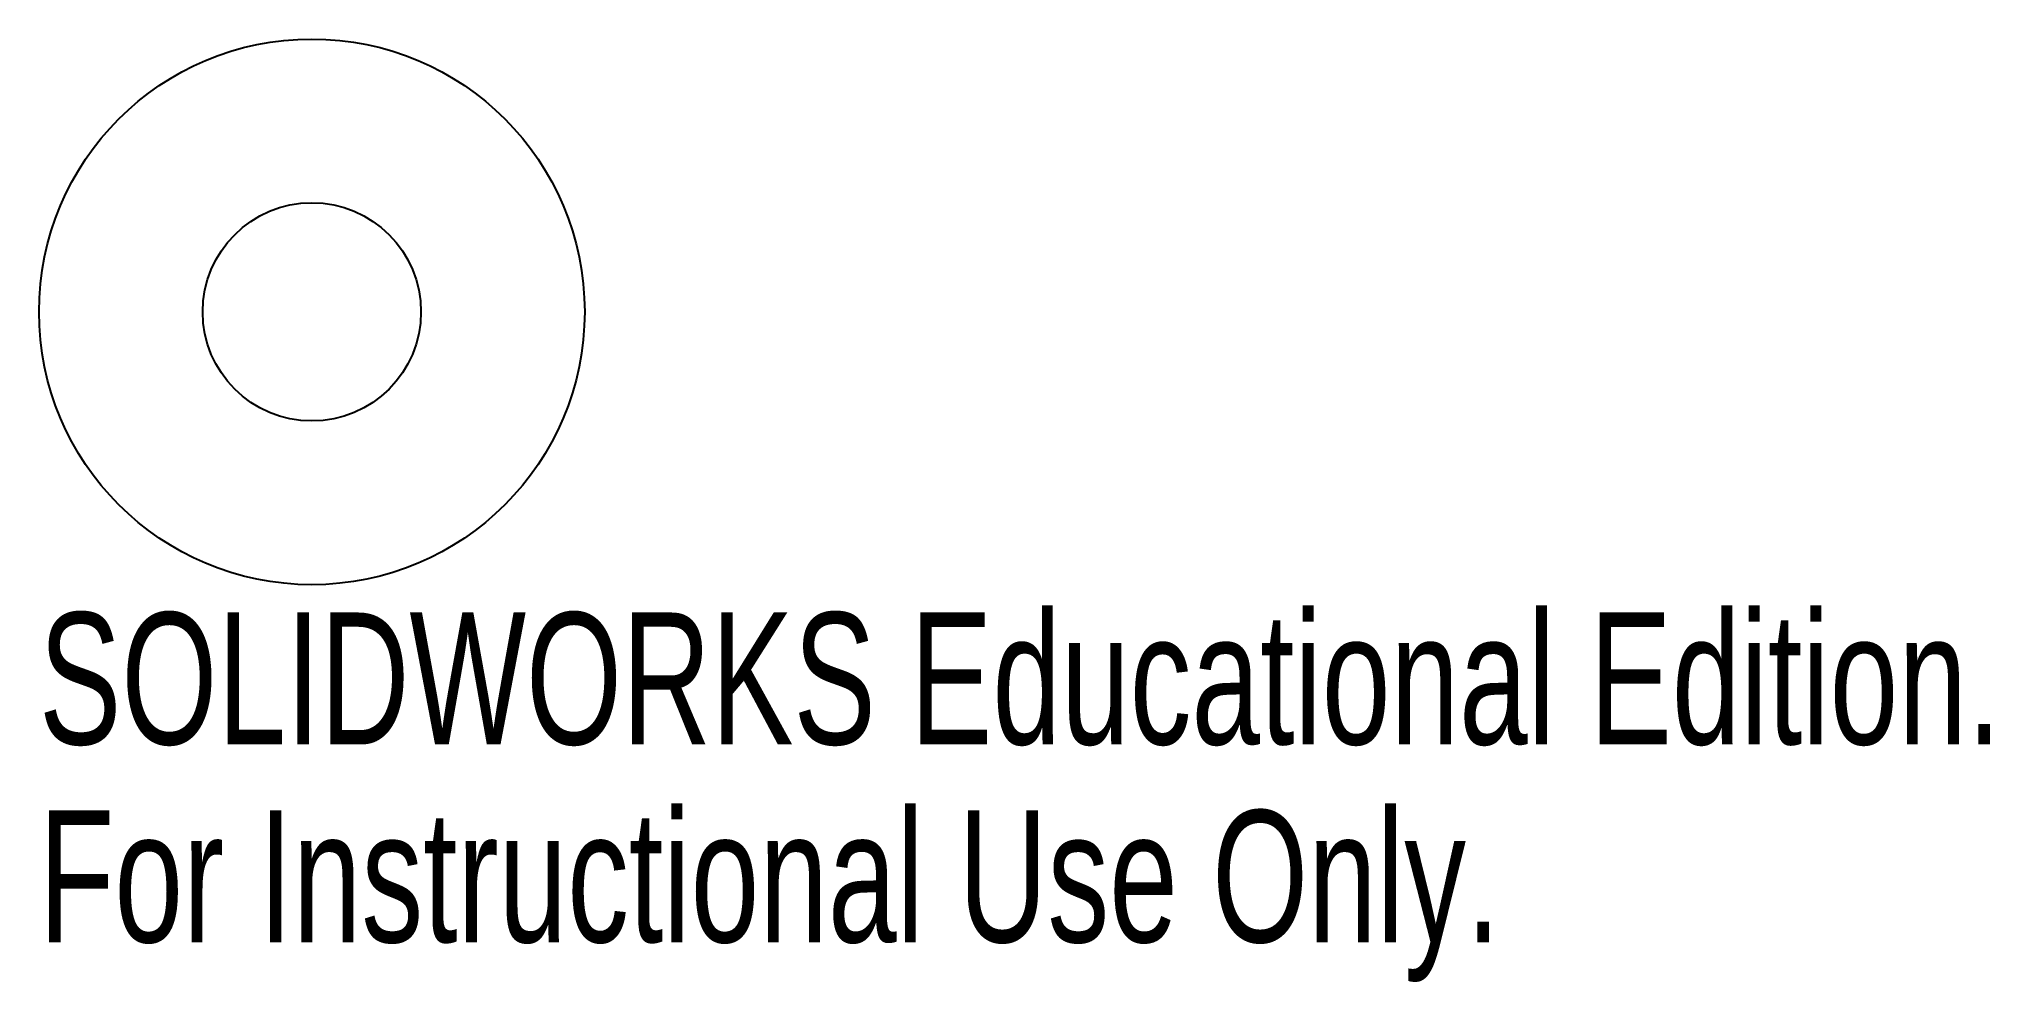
# Model space of a CAD drawing. Header units: millimetres. Extents: x -15.6 to 55.9, y -20.7 to 13.8.
import ezdxf

# ---------------------------------------------------------------- set-up
doc = ezdxf.new("R2010")
doc.units = ezdxf.units.MM
doc.styles.add('SLDTEXTSTYLE0', font='TXT', dxfattribs={"width": 0.7})

msp = doc.modelspace()

# ---------------------------------------------------------------- linework, layer by layer
at = {"color": 7, "linetype": 'Continuous'}
for radius in [10, 4]:
    msp.add_circle((-5.623, 3.812), radius, dxfattribs=at)

# ---------------------------------------------------------------- texts
at = {"color": 7, "linetype": 'Continuous', "char_height": 4.83362, "attachment_point": 1, "style": 'SLDTEXTSTYLE0'}
for s, insert in [('SOLIDWORKS Educational Edition.', (-15.623, -7.207)), ('For Instructional Use Only.', (-15.623, -14.458))]:
    msp.add_mtext(s, dxfattribs=dict(at, insert=insert))

doc.saveas('drawing.dxf')
